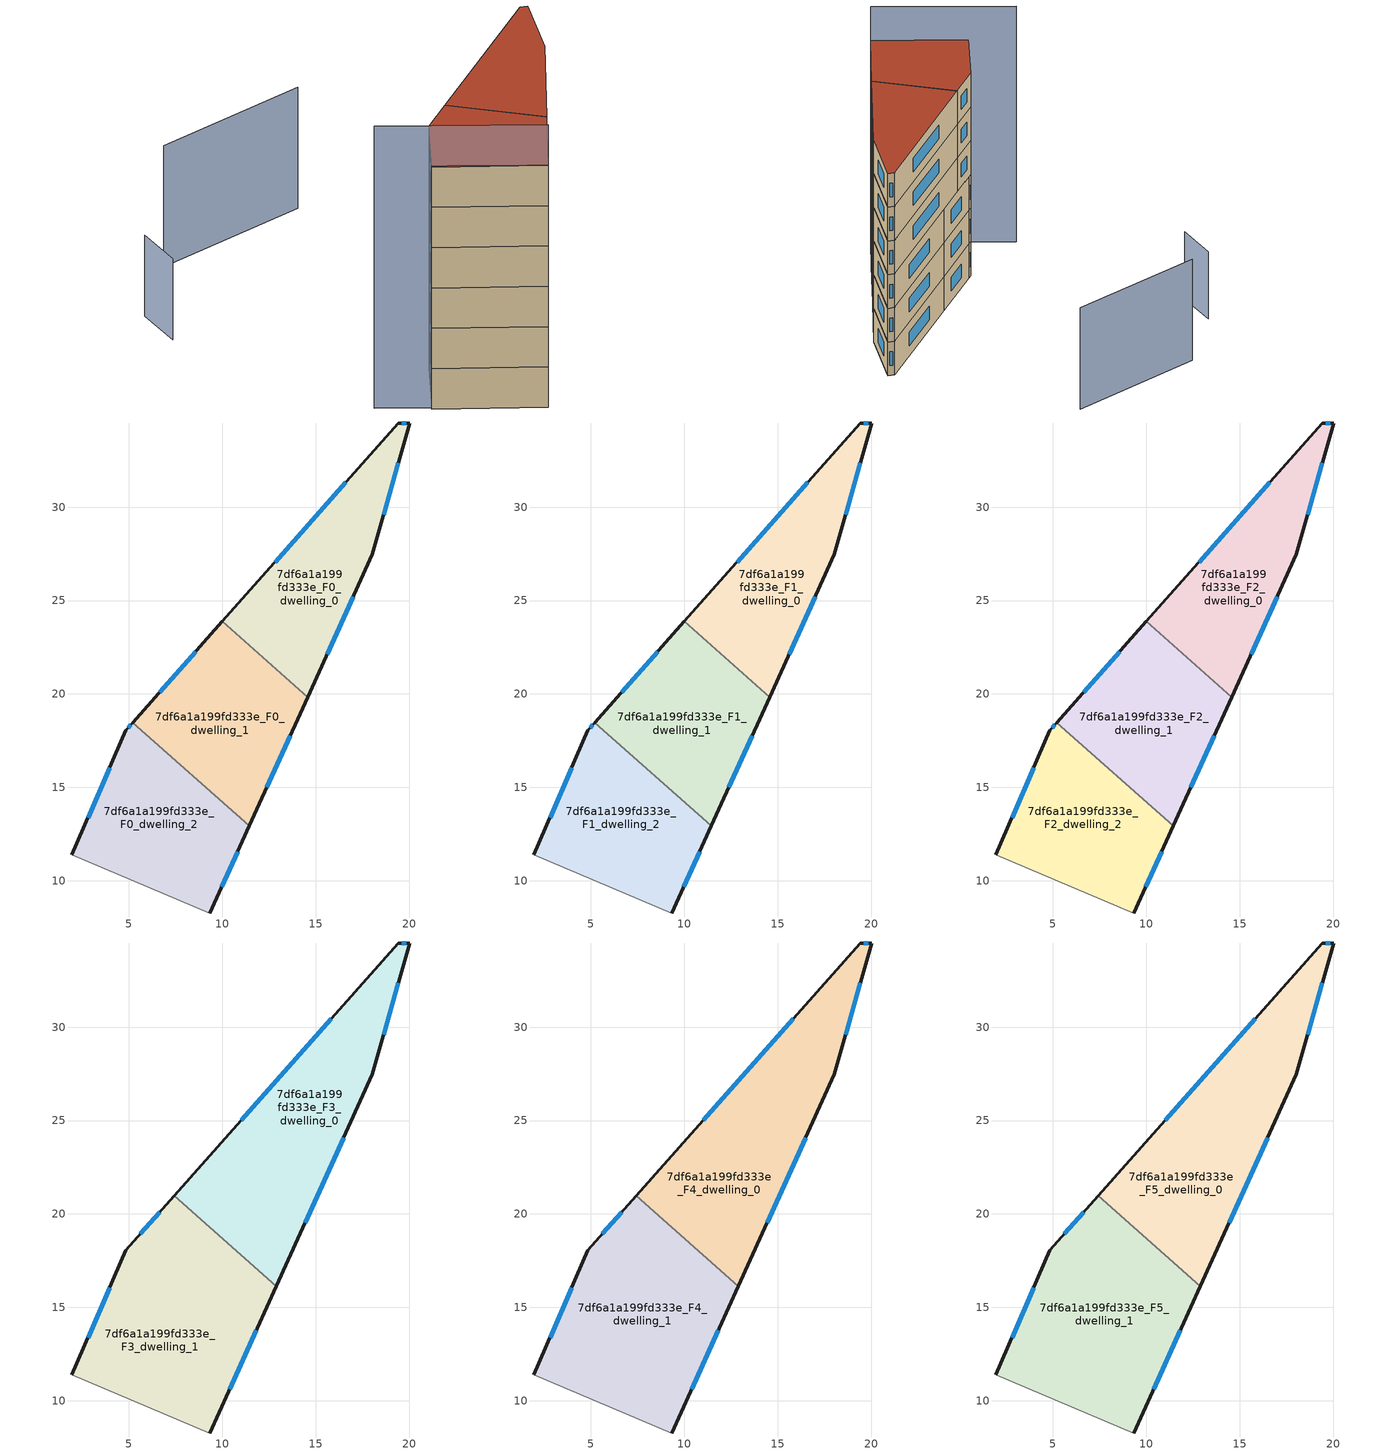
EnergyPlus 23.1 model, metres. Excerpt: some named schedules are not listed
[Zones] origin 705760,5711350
7df6a1a199fd333e_F0_dwelling_0
 floor ground (EU_floor_Construction): 20.02,34.48 18.03,27.49 14.57,19.84 10,23.88 19.42,34.5 z0
 wall outside (EU_wall_Construction): 14.57,19.84 18.03,27.49 20.02,34.48 19.42,34.5 10,23.88 z0:3
 wall to 7df6a1a199fd333e_F0_dwelling_1 (EU_wall_Construction): 10,23.88 14.57,19.84 z0:3
 window (EU_Window_Construction): 19.84,34.49 19.6,34.5 / 18.62,29.58 19.42,32.39 / 15.6,22.13 16.99,25.2 / 16.6,31.32 12.82,27.06 z0.9:2.1
7df6a1a199fd333e_F0_dwelling_1
 floor ground (EU_floor_Construction): 14.57,19.84 11.45,12.94 5.2,18.47 10,23.88 z0
 wall outside (EU_wall_Construction): 11.45,12.94 14.57,19.84 / 10,23.88 5.2,18.47 z0:3
 wall to 7df6a1a199fd333e_F0_dwelling_2 (EU_wall_Construction): 5.2,18.47 11.45,12.94 z0:3
 window (EU_Window_Construction): 12.38,15 13.63,17.77 / 8.57,22.26 6.64,20.09 z0.9:2.1
7df6a1a199fd333e_F0_dwelling_2
 floor ground (EU_floor_Construction): 11.45,12.94 9.34,8.28 1.95,11.39 4.84,18.06 5.2,18.47 z0
 wall outside (EU_wall_Construction): 9.34,8.28 11.45,12.94 / 5.2,18.47 4.84,18.06 1.95,11.39 z0:3
 wall adiabatic (EU_wall_Construction): 1.95,11.39 9.34,8.28 z0:3
 window (EU_Window_Construction): 9.97,9.67 10.81,11.54 / 3.98,16.07 2.82,13.39 / 5.1,18.35 4.95,18.19 z0.9:2.1
7df6a1a199fd333e_F1_dwelling_0
 floor to 7df6a1a199fd333e_F0_dwelling_0 (EU_floor_Construction): 20.02,34.48 18.03,27.49 14.57,19.84 10,23.88 19.42,34.5 z3
 wall outside (EU_wall_Construction): 14.57,19.84 18.03,27.49 20.02,34.48 19.42,34.5 10,23.88 z3:6
 wall to 7df6a1a199fd333e_F1_dwelling_1 (EU_wall_Construction): 10,23.88 14.57,19.84 z3:6
 window (EU_Window_Construction): 19.84,34.49 19.6,34.5 / 18.62,29.58 19.42,32.39 / 15.6,22.13 16.99,25.2 / 16.6,31.32 12.82,27.06 z3.9:5.1
7df6a1a199fd333e_F1_dwelling_1
 floor to 7df6a1a199fd333e_F0_dwelling_1 (EU_floor_Construction): 14.57,19.84 11.45,12.94 5.2,18.47 10,23.88 z3
 wall outside (EU_wall_Construction): 11.45,12.94 14.57,19.84 / 10,23.88 5.2,18.47 z3:6
 wall to 7df6a1a199fd333e_F1_dwelling_2 (EU_wall_Construction): 5.2,18.47 11.45,12.94 z3:6
 window (EU_Window_Construction): 12.38,15 13.63,17.77 / 8.57,22.26 6.64,20.09 z3.9:5.1
7df6a1a199fd333e_F1_dwelling_2
 floor to 7df6a1a199fd333e_F0_dwelling_2 (EU_floor_Construction): 11.45,12.94 9.34,8.28 1.95,11.39 4.84,18.06 5.2,18.47 z3
 wall outside (EU_wall_Construction): 9.34,8.28 11.45,12.94 / 5.2,18.47 4.84,18.06 1.95,11.39 z3:6
 wall adiabatic (EU_wall_Construction): 1.95,11.39 9.34,8.28 z3:6
 window (EU_Window_Construction): 9.97,9.67 10.81,11.54 / 3.98,16.07 2.82,13.39 / 5.1,18.35 4.95,18.19 z3.9:5.1
7df6a1a199fd333e_F2_dwelling_0
 floor to 7df6a1a199fd333e_F1_dwelling_0 (EU_floor_Construction): 20.02,34.48 18.03,27.49 14.57,19.84 10,23.88 19.42,34.5 z6
 wall outside (EU_wall_Construction): 14.57,19.84 18.03,27.49 20.02,34.48 19.42,34.5 10,23.88 z6:9
 wall to 7df6a1a199fd333e_F2_dwelling_1 (EU_wall_Construction): 10,23.88 14.57,19.84 z6:9
 window (EU_Window_Construction): 19.84,34.49 19.6,34.5 / 18.62,29.58 19.42,32.39 / 15.6,22.13 16.99,25.2 / 16.6,31.32 12.82,27.06 z6.9:8.1
7df6a1a199fd333e_F2_dwelling_1
 floor to 7df6a1a199fd333e_F1_dwelling_1 (EU_floor_Construction): 14.57,19.84 11.45,12.94 5.2,18.47 10,23.88 z6
 wall outside (EU_wall_Construction): 11.45,12.94 14.57,19.84 / 10,23.88 5.2,18.47 z6:9
 wall to 7df6a1a199fd333e_F2_dwelling_2 (EU_wall_Construction): 5.2,18.47 11.45,12.94 z6:9
 window (EU_Window_Construction): 12.38,15 13.63,17.77 / 8.57,22.26 6.64,20.09 z6.9:8.1
 ceiling adiabatic (EU_roof_Construction): 11.45,12.94 12.89,16.12 9.7,18.95 5.52,18.19 z9
7df6a1a199fd333e_F2_dwelling_2
 floor to 7df6a1a199fd333e_F1_dwelling_2 (EU_floor_Construction): 11.45,12.94 9.34,8.28 1.95,11.39 4.84,18.06 5.2,18.47 z6
 wall outside (EU_wall_Construction): 9.34,8.28 11.45,12.94 / 5.2,18.47 4.84,18.06 1.95,11.39 z6:9
 wall adiabatic (EU_wall_Construction): 1.95,11.39 9.34,8.28 z6:9
 window (EU_Window_Construction): 9.97,9.67 10.81,11.54 / 3.98,16.07 2.82,13.39 / 5.1,18.35 4.95,18.19 z6.9:8.1
7df6a1a199fd333e_F3_dwelling_0
 floor to 7df6a1a199fd333e_F2_dwelling_0 (EU_floor_Construction): 20.02,34.48 18.03,27.49 14.57,19.84 10,23.88 19.42,34.5 z9
 floor to 7df6a1a199fd333e_F2_dwelling_1 (EU_floor_Construction): 14.57,19.84 12.89,16.12 7.42,20.97 10,23.88 z9
 wall outside (EU_wall_Construction): 12.89,16.12 18.03,27.49 20.02,34.48 19.42,34.5 7.42,20.97 z9:12
 wall to 7df6a1a199fd333e_F3_dwelling_1 (EU_wall_Construction): 7.42,20.97 12.89,16.12 z9:12
 window (EU_Window_Construction): 19.84,34.49 19.6,34.5 / 18.62,29.58 19.42,32.39 / 14.43,19.52 16.49,24.08 / 15.83,30.45 11.01,25.02 z9.9:11.1
7df6a1a199fd333e_F3_dwelling_1
 floor to 7df6a1a199fd333e_F2_dwelling_2 (EU_floor_Construction): 11.45,12.94 9.34,8.28 1.95,11.39 4.84,18.06 5.52,18.19 z9; 5.52,18.19 4.84,18.06 5.2,18.47 z9
 floor adiabatic (EU_floor_Construction): 12.89,16.12 11.45,12.94 5.52,18.19 9.7,18.95 z9
 floor to 7df6a1a199fd333e_F2_dwelling_1 (EU_floor_Construction): 9.7,18.95 5.52,18.19 5.2,18.47 7.42,20.97 z9
 wall outside (EU_wall_Construction): 9.34,8.28 12.89,16.12 / 7.42,20.97 4.84,18.06 1.95,11.39 z9:12
 wall adiabatic (EU_wall_Construction): 1.95,11.39 9.34,8.28 z9:12
 window (EU_Window_Construction): 10.4,10.63 11.82,13.77 / 3.98,16.07 2.82,13.39 / 6.65,20.1 5.61,18.93 z9.9:11.1
7df6a1a199fd333e_F4_dwelling_0
 floor to 7df6a1a199fd333e_F3_dwelling_0 (EU_floor_Construction): 20.02,34.48 18.03,27.49 12.89,16.12 7.42,20.97 19.42,34.5 z12
 wall outside (EU_wall_Construction): 12.89,16.12 18.03,27.49 20.02,34.48 19.42,34.5 7.42,20.97 z12:15
 wall to 7df6a1a199fd333e_F4_dwelling_1 (EU_wall_Construction): 7.42,20.97 12.89,16.12 z12:15
 window (EU_Window_Construction): 19.84,34.49 19.6,34.5 / 18.62,29.58 19.42,32.39 / 14.43,19.52 16.49,24.08 / 15.83,30.45 11.01,25.02 z12.9:14.1
7df6a1a199fd333e_F4_dwelling_1
 floor to 7df6a1a199fd333e_F3_dwelling_1 (EU_floor_Construction): 12.89,16.12 9.34,8.28 1.95,11.39 4.84,18.06 7.42,20.97 z12
 wall outside (EU_wall_Construction): 9.34,8.28 12.89,16.12 / 7.42,20.97 4.84,18.06 1.95,11.39 z12:15
 wall adiabatic (EU_wall_Construction): 1.95,11.39 9.34,8.28 z12:15
 window (EU_Window_Construction): 10.4,10.63 11.82,13.77 / 3.98,16.07 2.82,13.39 / 6.65,20.1 5.61,18.93 z12.9:14.1
7df6a1a199fd333e_F5_dwelling_0
 floor to 7df6a1a199fd333e_F4_dwelling_0 (EU_floor_Construction): 20.02,34.48 18.03,27.49 12.89,16.12 7.42,20.97 19.42,34.5 z15
 wall outside (EU_wall_Construction): 12.89,16.12 18.03,27.49 20.02,34.48 19.42,34.5 7.42,20.97 z15:18
 wall to 7df6a1a199fd333e_F5_dwelling_1 (EU_wall_Construction): 7.42,20.97 12.89,16.12 z15:18
 window (EU_Window_Construction): 19.84,34.49 19.6,34.5 / 18.62,29.58 19.42,32.39 / 14.43,19.52 16.49,24.08 / 15.83,30.45 11.01,25.02 z15.9:17.1
 roof outside (EU_roof_Construction): 12.89,16.12 18.03,27.49 20.02,34.48 19.42,34.5 7.42,20.97 z18
7df6a1a199fd333e_F5_dwelling_1
 floor to 7df6a1a199fd333e_F4_dwelling_1 (EU_floor_Construction): 12.89,16.12 9.34,8.28 1.95,11.39 4.84,18.06 7.42,20.97 z15
 wall outside (EU_wall_Construction): 9.34,8.28 12.89,16.12 / 7.42,20.97 4.84,18.06 1.95,11.39 z15:18
 wall adiabatic (EU_wall_Construction): 1.95,11.39 9.34,8.28 z15:18
 window (EU_Window_Construction): 10.4,10.63 11.82,13.77 / 3.98,16.07 2.82,13.39 / 6.65,20.1 5.61,18.93 z15.9:17.1
 roof outside (EU_roof_Construction): 9.34,8.28 12.89,16.12 7.42,20.97 4.84,18.06 1.95,11.39 z18
shading: -1.56,13.16 9.34,8.28 z0:21; -8.93,34.66 -8.93,30.07 z0:6; 8.69,47.53 -4.03,42.04 z0:9
[Building]
EU S2 Campaign: North Axis=0; Terrain=City; Solar Distribution=FullExterior
[Site:Location]
London: Latitude=51.5; Longitude=-0.5; Time Zone=0; Elevation=25
[SizingPeriod:WeatherFileDays]
AnnualSizingPeriod: Begin Month=1; Begin Day of Month=1; End Month=12; End Day of Month=31; Day of Week for Start Day=Monday; Use Weather File Daylight Saving Period=No; Use Weather File Rain and Snow Indicators=No
[MATERIAL]
EU_InternalMass_Material: Roughness=MediumRough; Thickness=0.1; Conductivity=1; Density=1800; Specific Heat=900; Thermal Absorptance=0.9; Solar Absorptance=0.7; Visible Absorptance=0.7
[MATERIAL:NOMASS] Roughness=MediumRough; Thermal Absorptance=0.9; Solar Absorptance=0.7; Visible Absorptance=0.7
Name | Thermal Resistance
EU_wall_NoMass | 1.04674
EU_roof_NoMass | 4.32442
EU_floor_NoMass | 2.04616
[WINDOWMATERIAL:SIMPLEGLAZINGSYSTEM]
EU_Window_SimpleGlazing: UFactor=4.25843; Solar Heat Gain Coefficient=0.85; Visible Transmittance=0.85
[CONSTRUCTION]
EU_wall_Construction: EU_wall_NoMass
EU_roof_Construction: EU_roof_NoMass
EU_floor_Construction: EU_floor_NoMass
EU_Window_Construction: EU_Window_SimpleGlazing
EU_InternalMass_Construction: EU_InternalMass_Material
[ZONE] Type=1; Multiplier=1; Ceiling Height=autocalculate; Floor Area=autocalculate; Part of Total Floor Area=Yes
Name | Volume
7df6a1a199fd333e_F0_dwelling_0 | 156.675
7df6a1a199fd333e_F1_dwelling_0; 7df6a1a199fd333e_F2_dwelling_0; 7df6a1a199fd333e_F0_dwelling_1; 7df6a1a199fd333e_F1_dwelling_1; 7df6a1a199fd333e_F2_dwelling_1 | 156.674
7df6a1a199fd333e_F3_dwelling_0 | 235.022
7df6a1a199fd333e_F4_dwelling_0; 7df6a1a199fd333e_F5_dwelling_0 | 235.036
7df6a1a199fd333e_F3_dwelling_1 | 235.015
7df6a1a199fd333e_F4_dwelling_1; 7df6a1a199fd333e_F5_dwelling_1 | 235.028
7df6a1a199fd333e_F0_dwelling_2; 7df6a1a199fd333e_F1_dwelling_2; 7df6a1a199fd333e_F2_dwelling_2 | 156.694
[INTERNALMASS] Construction=EU_InternalMass_Construction
Name | Zone or ZoneList | Surface Area
7df6a1a199fd333e_F0_dwelling_0_EU_InternalMass | 7df6a1a199fd333e_F0_dwelling_0 | 52.2244
7df6a1a199fd333e_F0_dwelling_1_EU_InternalMass | 7df6a1a199fd333e_F0_dwelling_1 | 52.2247
7df6a1a199fd333e_F0_dwelling_2_EU_InternalMass | 7df6a1a199fd333e_F0_dwelling_2 | 52.2311
7df6a1a199fd333e_F1_dwelling_0_EU_InternalMass | 7df6a1a199fd333e_F1_dwelling_0 | 52.2244
7df6a1a199fd333e_F1_dwelling_1_EU_InternalMass | 7df6a1a199fd333e_F1_dwelling_1 | 52.2247
7df6a1a199fd333e_F1_dwelling_2_EU_InternalMass | 7df6a1a199fd333e_F1_dwelling_2 | 52.2311
7df6a1a199fd333e_F2_dwelling_0_EU_InternalMass | 7df6a1a199fd333e_F2_dwelling_0 | 52.2244
7df6a1a199fd333e_F2_dwelling_1_EU_InternalMass | 7df6a1a199fd333e_F2_dwelling_1 | 52.2247
7df6a1a199fd333e_F2_dwelling_2_EU_InternalMass | 7df6a1a199fd333e_F2_dwelling_2 | 52.2311
7df6a1a199fd333e_F3_dwelling_0_EU_InternalMass | 7df6a1a199fd333e_F3_dwelling_0 | 78.3458
7df6a1a199fd333e_F3_dwelling_1_EU_InternalMass | 7df6a1a199fd333e_F3_dwelling_1 | 78.3426
7df6a1a199fd333e_F4_dwelling_0_EU_InternalMass | 7df6a1a199fd333e_F4_dwelling_0 | 78.3458
7df6a1a199fd333e_F4_dwelling_1_EU_InternalMass | 7df6a1a199fd333e_F4_dwelling_1 | 78.3426
7df6a1a199fd333e_F5_dwelling_0_EU_InternalMass | 7df6a1a199fd333e_F5_dwelling_0 | 78.3458
7df6a1a199fd333e_F5_dwelling_1_EU_InternalMass | 7df6a1a199fd333e_F5_dwelling_1 | 78.3426
[OTHEREQUIPMENT] Fuel Type=Electricity; Design Level Calculation Method=Watts/Area; Power per Zone Floor Area=1; Fraction Latent=0; Fraction Radiant=0; Fraction Lost=0; Carbon Dioxide Generation Rate=0; EndUse Subcategory=EU_Step8_InternalGains
Name | Zone or ZoneList or Space or SpaceList | Schedule
EU_Step8_InternalGain_7df6a1a199fd333e_F0_dwelling_0_f000 | 7df6a1a199fd333e_F0_dwelling_0 | EU_Step8_GainSchedule_7df6a1a199fd333e_F0_dwelling_0_f000
EU_Step8_InternalGain_7df6a1a199fd333e_F0_dwelling_1_f000 | 7df6a1a199fd333e_F0_dwelling_1 | EU_Step8_GainSchedule_7df6a1a199fd333e_F0_dwelling_1_f000
EU_Step8_InternalGain_7df6a1a199fd333e_F0_dwelling_2_f000 | 7df6a1a199fd333e_F0_dwelling_2 | EU_Step8_GainSchedule_7df6a1a199fd333e_F0_dwelling_2_f000
EU_Step8_InternalGain_7df6a1a199fd333e_F1_dwelling_0_f000 | 7df6a1a199fd333e_F1_dwelling_0 | EU_Step8_GainSchedule_7df6a1a199fd333e_F1_dwelling_0_f000
EU_Step8_InternalGain_7df6a1a199fd333e_F1_dwelling_1_f000 | 7df6a1a199fd333e_F1_dwelling_1 | EU_Step8_GainSchedule_7df6a1a199fd333e_F1_dwelling_1_f000
EU_Step8_InternalGain_7df6a1a199fd333e_F1_dwelling_2_f000 | 7df6a1a199fd333e_F1_dwelling_2 | EU_Step8_GainSchedule_7df6a1a199fd333e_F1_dwelling_2_f000
EU_Step8_InternalGain_7df6a1a199fd333e_F2_dwelling_0_f000 | 7df6a1a199fd333e_F2_dwelling_0 | EU_Step8_GainSchedule_7df6a1a199fd333e_F2_dwelling_0_f000
EU_Step8_InternalGain_7df6a1a199fd333e_F2_dwelling_1_f000 | 7df6a1a199fd333e_F2_dwelling_1 | EU_Step8_GainSchedule_7df6a1a199fd333e_F2_dwelling_1_f000
EU_Step8_InternalGain_7df6a1a199fd333e_F2_dwelling_2_f000 | 7df6a1a199fd333e_F2_dwelling_2 | EU_Step8_GainSchedule_7df6a1a199fd333e_F2_dwelling_2_f000
EU_Step8_InternalGain_7df6a1a199fd333e_F3_dwelling_0_f000 | 7df6a1a199fd333e_F3_dwelling_0 | EU_Step8_GainSchedule_7df6a1a199fd333e_F3_dwelling_0_f000
EU_Step8_InternalGain_7df6a1a199fd333e_F3_dwelling_1_f000 | 7df6a1a199fd333e_F3_dwelling_1 | EU_Step8_GainSchedule_7df6a1a199fd333e_F3_dwelling_1_f000
EU_Step8_InternalGain_7df6a1a199fd333e_F4_dwelling_0_f000 | 7df6a1a199fd333e_F4_dwelling_0 | EU_Step8_GainSchedule_7df6a1a199fd333e_F4_dwelling_0_f000
EU_Step8_InternalGain_7df6a1a199fd333e_F4_dwelling_1_f000 | 7df6a1a199fd333e_F4_dwelling_1 | EU_Step8_GainSchedule_7df6a1a199fd333e_F4_dwelling_1_f000
EU_Step8_InternalGain_7df6a1a199fd333e_F5_dwelling_0_f000 | 7df6a1a199fd333e_F5_dwelling_0 | EU_Step8_GainSchedule_7df6a1a199fd333e_F5_dwelling_0_f000
EU_Step8_InternalGain_7df6a1a199fd333e_F5_dwelling_1_f000 | 7df6a1a199fd333e_F5_dwelling_1 | EU_Step8_GainSchedule_7df6a1a199fd333e_F5_dwelling_1_f000
[ZONEVENTILATION:DESIGNFLOWRATE] Schedule=EU_AlwaysOn; Design Flow Rate Calculation Method=AirChanges/Hour; Air Changes per Hour=0.488719; Ventilation Type=Natural; Fan Pressure Rise=0; Fan Total Efficiency=1; Constant Term Coefficient=1; Temperature Term Coefficient=0; Velocity Term Coefficient=0; Velocity Squared Term Coefficient=0; Minimum Indoor Temperature=-100; Maximum Indoor Temperature=100; Delta Temperature=-100; Minimum Outdoor Temperature=-100; Maximum Outdoor Temperature=100; Maximum Wind Speed=40
Name | Zone or ZoneList or Space or SpaceList
EU_ConstantAir_7df6a1a199fd333e_F0_dwelling_0 | 7df6a1a199fd333e_F0_dwelling_0
EU_ConstantAir_7df6a1a199fd333e_F0_dwelling_1 | 7df6a1a199fd333e_F0_dwelling_1
EU_ConstantAir_7df6a1a199fd333e_F0_dwelling_2 | 7df6a1a199fd333e_F0_dwelling_2
EU_ConstantAir_7df6a1a199fd333e_F1_dwelling_0 | 7df6a1a199fd333e_F1_dwelling_0
EU_ConstantAir_7df6a1a199fd333e_F1_dwelling_1 | 7df6a1a199fd333e_F1_dwelling_1
EU_ConstantAir_7df6a1a199fd333e_F1_dwelling_2 | 7df6a1a199fd333e_F1_dwelling_2
EU_ConstantAir_7df6a1a199fd333e_F2_dwelling_0 | 7df6a1a199fd333e_F2_dwelling_0
EU_ConstantAir_7df6a1a199fd333e_F2_dwelling_1 | 7df6a1a199fd333e_F2_dwelling_1
EU_ConstantAir_7df6a1a199fd333e_F2_dwelling_2 | 7df6a1a199fd333e_F2_dwelling_2
EU_ConstantAir_7df6a1a199fd333e_F3_dwelling_0 | 7df6a1a199fd333e_F3_dwelling_0
EU_ConstantAir_7df6a1a199fd333e_F3_dwelling_1 | 7df6a1a199fd333e_F3_dwelling_1
EU_ConstantAir_7df6a1a199fd333e_F4_dwelling_0 | 7df6a1a199fd333e_F4_dwelling_0
EU_ConstantAir_7df6a1a199fd333e_F4_dwelling_1 | 7df6a1a199fd333e_F4_dwelling_1
EU_ConstantAir_7df6a1a199fd333e_F5_dwelling_0 | 7df6a1a199fd333e_F5_dwelling_0
EU_ConstantAir_7df6a1a199fd333e_F5_dwelling_1 | 7df6a1a199fd333e_F5_dwelling_1
[HVACTEMPLATE:THERMOSTAT] Constant Heating Setpoint=20; Constant Cooling Setpoint=50
EU_HeatOnly_7df6a1a199fd333e_F0_dwelling_0; EU_HeatOnly_7df6a1a199fd333e_F0_dwelling_1; EU_HeatOnly_7df6a1a199fd333e_F0_dwelling_2; EU_HeatOnly_7df6a1a199fd333e_F1_dwelling_0; EU_HeatOnly_7df6a1a199fd333e_F1_dwelling_1; EU_HeatOnly_7df6a1a199fd333e_F1_dwelling_2; EU_HeatOnly_7df6a1a199fd333e_F2_dwelling_0; EU_HeatOnly_7df6a1a199fd333e_F2_dwelling_1; EU_HeatOnly_7df6a1a199fd333e_F2_dwelling_2; EU_HeatOnly_7df6a1a199fd333e_F3_dwelling_0; EU_HeatOnly_7df6a1a199fd333e_F3_dwelling_1; EU_HeatOnly_7df6a1a199fd333e_F4_dwelling_0; EU_HeatOnly_7df6a1a199fd333e_F4_dwelling_1; EU_HeatOnly_7df6a1a199fd333e_F5_dwelling_0; EU_HeatOnly_7df6a1a199fd333e_F5_dwelling_1
